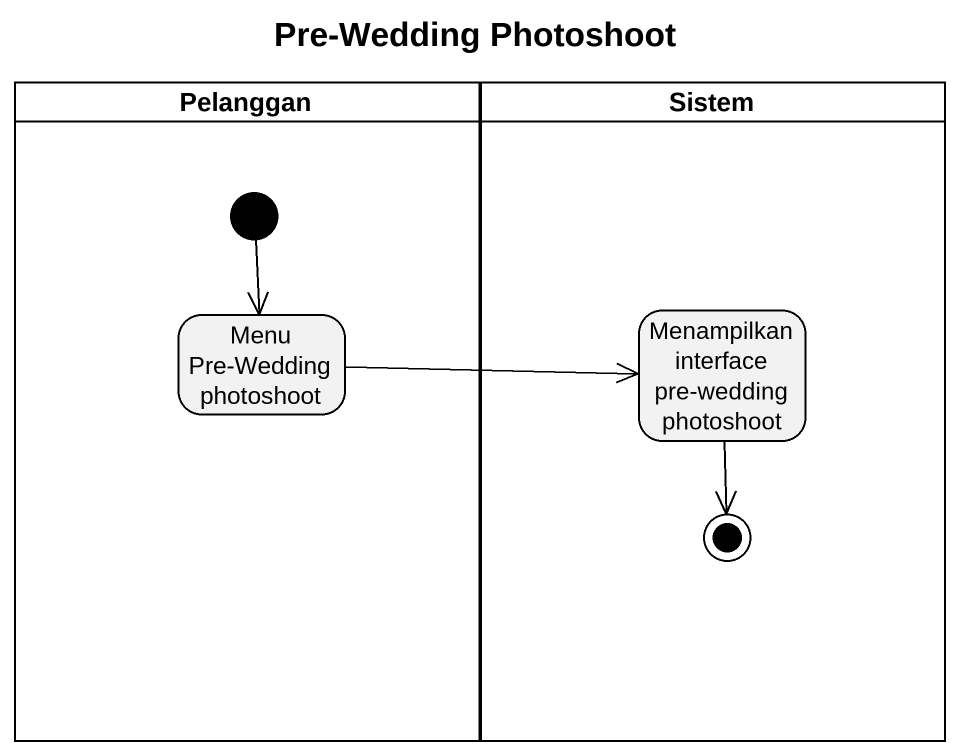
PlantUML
@startuml
title Pre-Wedding Photoshoot
hide empty description
state Pelanggan <<partition>> {
  state "Menu Pre-Wedding photoshoot" as Menu_Pre_Wedding_photoshoot
  [*] --> Menu_Pre_Wedding_photoshoot
}
state Sistem <<partition>> {
  state "Menampilkan interface pre-wedding photoshoot" as Menampilkan_interface_pre
  Menampilkan_interface_pre --> [*]
}
Menu_Pre_Wedding_photoshoot -right-> Menampilkan_interface_pre
@enduml
